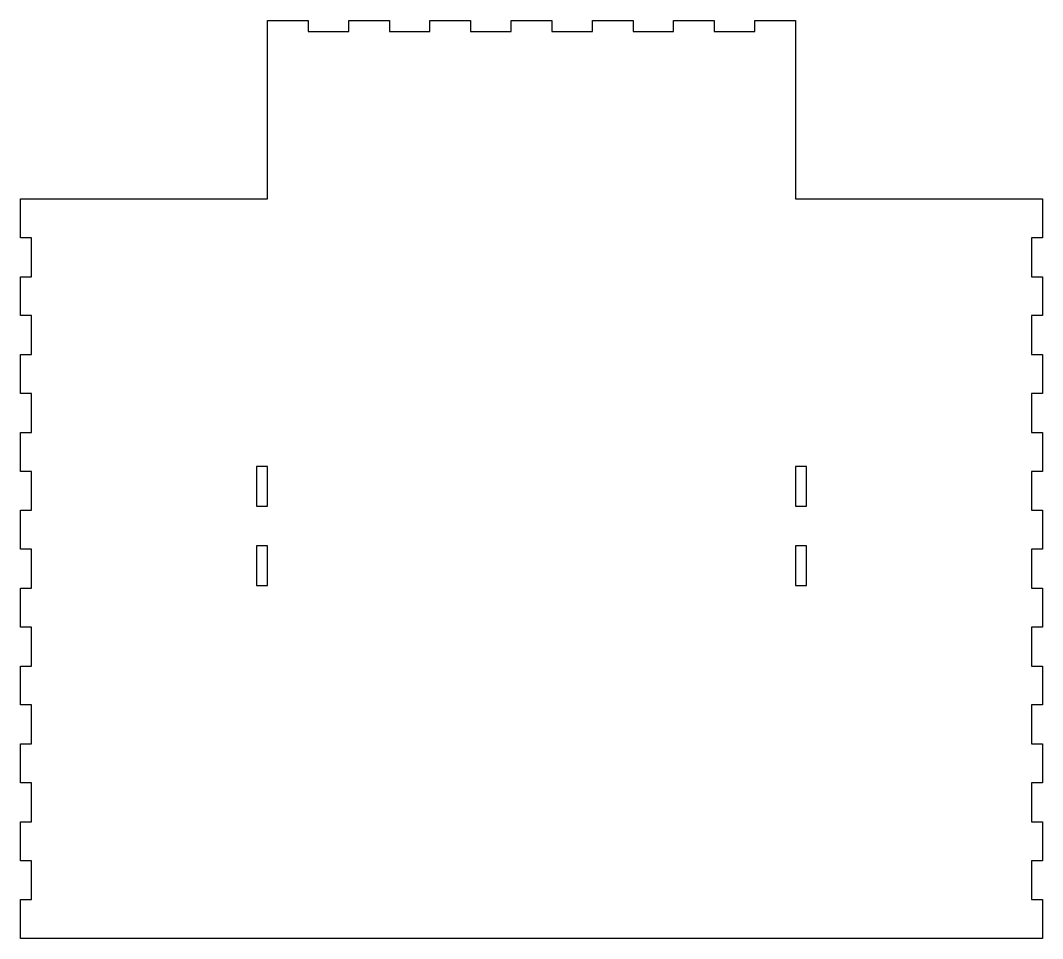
# Model space of a CAD drawing. Header units: millimetres. Extents: x 145 to 420, y -247 to 0.
import ezdxf

# ---------------------------------------------------------------- set-up
doc = ezdxf.new("R2010")
doc.units = ezdxf.units.MM
doc.layers.get('0').update_dxf_attribs({"linetype": 'CONTINUOUS'})

msp = doc.modelspace()

# ---------------------------------------------------------------- linework, layer by layer
for points in [[(353.5, -48), (420, -48), (420, -58.47), (417, -58.47), (417, -68.95), (420, -68.95), (420, -79.42), (417, -79.42), (417, -89.89), (420, -89.89), (420, -100.37), (417, -100.37), (417, -110.84), (420, -110.84), (420, -121.32), (417, -121.32), (417, -131.79), (420, -131.79), (420, -142.26), (417, -142.26), (417, -152.74), (420, -152.74), (420, -163.21), (417, -163.21), (417, -173.68), (420, -173.68), (420, -184.16), (417, -184.16), (417, -194.63), (420, -194.63), (420, -205.11), (417, -205.11), (417, -215.58), (420, -215.58), (420, -226.05), (417, -226.05), (417, -236.53), (420, -236.53), (420, -247), (145, -247), (145, -236.53), (148, -236.53), (148, -226.05), (145, -226.05), (145, -215.58), (148, -215.58), (148, -205.11), (145, -205.11), (145, -194.63), (148, -194.63), (148, -184.16), (145, -184.16), (145, -173.68), (148, -173.68), (148, -163.21), (145, -163.21), (145, -152.74), (148, -152.74), (148, -142.26), (145, -142.26), (145, -131.79), (148, -131.79), (148, -121.32), (145, -121.32), (145, -110.84), (148, -110.84), (148, -100.37), (145, -100.37), (145, -89.89), (148, -89.89), (148, -79.42), (145, -79.42), (145, -68.95), (148, -68.95), (148, -58.47), (145, -58.47), (145, -48), (211.5, -48), (211.5, 0), (222.42, 0), (222.42, -3), (233.35, -3), (233.35, 0), (244.27, 0), (244.27, -3), (255.19, -3), (255.19, 0), (266.12, 0), (266.12, -3), (277.04, -3), (277.04, 0), (287.96, 0), (287.96, -3), (298.88, -3), (298.88, 0), (309.81, 0), (309.81, -3), (320.73, -3), (320.73, 0), (331.65, 0), (331.65, -3), (342.58, -3), (342.58, 0), (353.5, 0)], [(211.5, -130.67), (211.5, -120), (208.5, -120), (208.5, -130.67)], [(353.5, -130.67), (356.5, -130.67), (356.5, -120), (353.5, -120)], [(211.5, -141.33), (208.5, -141.33), (208.5, -152), (211.5, -152)], [(353.5, -141.33), (353.5, -152), (356.5, -152), (356.5, -141.33)]]:
    msp.add_lwpolyline(points, close=True)

doc.saveas('drawing.dxf')
